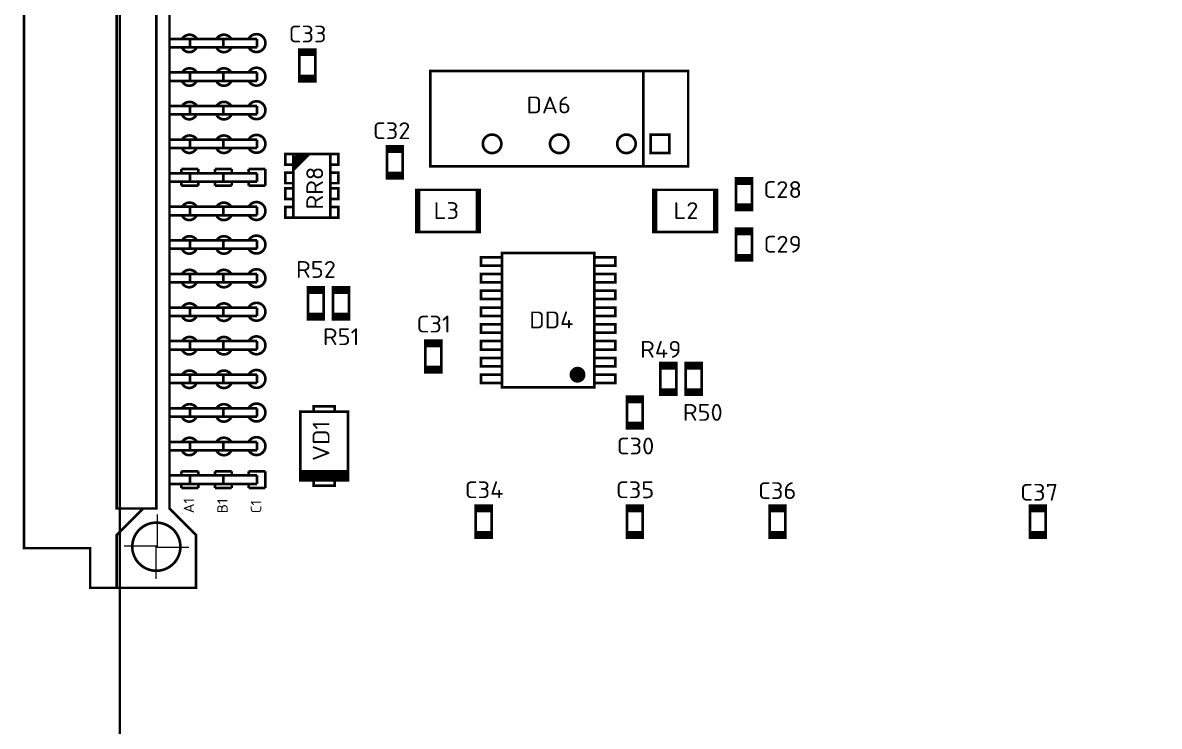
# Model space of a CAD drawing. Header units: millimetres. Extents: x -300 to 586, y -3087 to -2824.
# Drawn here: x -300.4 to -214.5, y -2947 to -2893.8 of the extents above; entities that cross this region are included whole.
import ezdxf
from ezdxf.enums import TextEntityAlignment as Align

# ---------------------------------------------------------------- set-up
doc = ezdxf.new("R2010")
doc.units = ezdxf.units.MM
doc.layers.add('BOARD', color=7, linetype='Continuous', lineweight=35)
doc.layers.add('PP', color=9, linetype='Continuous', lineweight=20)
doc.styles.get("Standard").update_dxf_attribs({"font": 'txt.shx'})

msp = doc.modelspace()

# ---------------------------------------------------------------- linework, layer by layer
at = {"layer": 'BOARD'}
msp.add_lwpolyline([(-136, -3072.25), (-293.074, -3072.25), (-293.074, -2839), (-136, -2839)], dxfattribs=at)
at = {"layer": 'BOARD', "const_width": 0.2}
msp.add_lwpolyline([(-300.314, -2929.5), (-300.314, -2844.5), (-295.314, -2844.5), (-295.314, -2841.5), (-287.314, -2841.5), (-287.314, -2845.5), (-289.314, -2847.5), (-289.314, -2930.5), (-287.314, -2932.5), (-287.314, -2936.5), (-295.314, -2936.5), (-295.314, -2933.5), (-300.314, -2933.5), (-300.314, -2929.5)], dxfattribs=at)
at = {"layer": 'PP'}
for points, const_width in [([(-290.314, -2847.5), (-290.314, -2930.5), (-293.314, -2930.5), (-293.314, -2847.5), (-289.314, -2847.5)], 0.2), ([(-289.361, -2894.982), (-282.694, -2894.982)], 0.2), ([(-287.774, -2894.982), (-287.774, -2895.618)], 0.2), ([(-285.234, -2894.982), (-285.234, -2895.618)], 0.2), ([(-282.694, -2894.982), (-282.694, -2895.618)], 0.2), ([(-282.694, -2895.618), (-289.361, -2895.618)], 0.2), ([(-279.484, -2895.79), (-278.284, -2895.79), (-278.284, -2898.19), (-279.484, -2898.19), (-279.484, -2895.79)], 0.2), ([(-278.284, -2895.99), (-279.484, -2895.99)], 0.2), ([(-279.484, -2896.19), (-278.284, -2896.19)], 0.2), ([(-289.361, -2897.522), (-282.694, -2897.522)], 0.2), ([(-287.774, -2897.522), (-287.774, -2898.158)], 0.2), ([(-285.234, -2897.522), (-285.234, -2898.158)], 0.2), ([(-282.694, -2897.522), (-282.694, -2898.158)], 0.2), ([(-278.284, -2897.79), (-279.484, -2897.79)], 0.2), ([(-269.584, -2897.415), (-250.084, -2897.415), (-250.084, -2904.615), (-269.584, -2904.615), (-269.584, -2897.415)], 0.2), ([(-253.484, -2897.415), (-253.484, -2904.615)], 0.2), ([(-282.694, -2898.158), (-289.361, -2898.158)], 0.2), ([(-278.284, -2897.99), (-279.484, -2897.99)], 0.2), ([(-289.361, -2900.062), (-282.694, -2900.062)], 0.2), ([(-287.774, -2900.062), (-287.774, -2900.698)], 0.2), ([(-285.234, -2900.062), (-285.234, -2900.698)], 0.2), ([(-282.694, -2900.062), (-282.694, -2900.698)], 0.2), ([(-282.694, -2900.698), (-289.361, -2900.698)], 0.2), ([(-289.361, -2902.602), (-282.694, -2902.602)], 0.2), ([(-287.774, -2902.602), (-287.774, -2903.238)], 0.2), ([(-285.234, -2902.602), (-285.234, -2903.238)], 0.2), ([(-282.694, -2902.602), (-282.694, -2903.238)], 0.2), ([(-252.914, -2902.22), (-251.514, -2902.22), (-251.514, -2903.62), (-252.914, -2903.62), (-252.914, -2902.22)], 0.2), ([(-282.694, -2903.238), (-289.361, -2903.238)], 0.2), ([(-279.954, -2903.695), (-277.154, -2903.695), (-277.154, -2908.495), (-279.954, -2908.495), (-279.954, -2903.695), (-280.554, -2903.695), (-280.554, -2904.495), (-279.954, -2904.495), (-279.154, -2903.695)], 0.2), ([(-279.954, -2904.095), (-279.554, -2903.695)], 0.2), ([(-279.954, -2904.295), (-279.354, -2903.695)], 0.2), ([(-279.954, -2904.695), (-278.954, -2903.695)], 0.2), ([(-279.954, -2904.895), (-278.754, -2903.695)], 0.2), ([(-277.154, -2903.695), (-276.554, -2903.695), (-276.554, -2904.495), (-277.154, -2904.495)], 0.2), ([(-272.874, -2905.52), (-272.874, -2903.12), (-271.674, -2903.12), (-271.674, -2905.52), (-272.874, -2905.52), (-272.874, -2905.32), (-271.674, -2905.32), (-271.674, -2905.12), (-272.874, -2905.12)], 0.2), ([(-272.874, -2903.12), (-271.674, -2903.12), (-271.674, -2903.52), (-272.874, -2903.52), (-272.874, -2903.32), (-271.674, -2903.32)], 0.2), ([(-289.361, -2905.142), (-282.694, -2905.142)], 0.2), ([(-288.409, -2904.825), (-287.139, -2904.825)], 0.2), ([(-288.409, -2905.142), (-288.409, -2904.825)], 0.2), ([(-287.774, -2905.142), (-287.774, -2905.778)], 0.2), ([(-287.139, -2904.825), (-287.139, -2905.142)], 0.2), ([(-285.869, -2904.825), (-284.599, -2904.825)], 0.2), ([(-285.869, -2905.142), (-285.869, -2904.825)], 0.2), ([(-285.234, -2905.142), (-285.234, -2905.778)], 0.2), ([(-284.599, -2904.825), (-284.599, -2905.142)], 0.2), ([(-283.329, -2904.825), (-282.059, -2904.825)], 0.2), ([(-283.329, -2905.142), (-283.329, -2904.825)], 0.2), ([(-282.694, -2905.142), (-282.694, -2905.778)], 0.2), ([(-282.059, -2904.825), (-282.059, -2906.095)], 0.2), ([(-279.954, -2905.095), (-280.554, -2905.095), (-280.554, -2905.895), (-279.954, -2905.895)], 0.2), ([(-277.154, -2905.095), (-276.554, -2905.095), (-276.554, -2905.895), (-277.154, -2905.895)], 0.2), ([(-246.464, -2907.93), (-246.464, -2905.53), (-245.264, -2905.53), (-245.264, -2907.93), (-246.464, -2907.93), (-246.464, -2907.73), (-245.264, -2907.73), (-245.264, -2907.53), (-246.464, -2907.53)], 0.2), ([(-246.464, -2905.53), (-245.264, -2905.53), (-245.264, -2905.93), (-246.464, -2905.93), (-246.464, -2905.73), (-245.264, -2905.73)], 0.2), ([(-282.694, -2905.778), (-289.361, -2905.778)], 0.2), ([(-288.409, -2906.095), (-288.409, -2905.778)], 0.2), ([(-287.139, -2906.095), (-288.409, -2906.095)], 0.2), ([(-287.139, -2905.778), (-287.139, -2906.095)], 0.2), ([(-285.869, -2906.095), (-285.869, -2905.778)], 0.2), ([(-284.599, -2906.095), (-285.869, -2906.095)], 0.2), ([(-284.599, -2905.778), (-284.599, -2906.095)], 0.2), ([(-283.329, -2906.095), (-283.329, -2905.778)], 0.2), ([(-282.059, -2906.095), (-283.329, -2906.095)], 0.2), ([(-279.954, -2906.295), (-280.554, -2906.295), (-280.554, -2907.095), (-279.954, -2907.095)], 0.2), ([(-277.154, -2906.295), (-276.554, -2906.295), (-276.554, -2907.095), (-277.154, -2907.095)], 0.2), ([(-265.844, -2909.6), (-270.644, -2909.6), (-270.644, -2906.4), (-265.844, -2906.4), (-265.844, -2909.6)], 0.2), ([(-270.444, -2909.6), (-270.444, -2906.4)], 0.2), ([(-266.044, -2909.6), (-266.044, -2906.4)], 0.2), ([(-247.909, -2909.6), (-252.709, -2909.6), (-252.709, -2906.4), (-247.909, -2906.4), (-247.909, -2909.6)], 0.2), ([(-252.509, -2909.6), (-252.509, -2906.4)], 0.2), ([(-248.109, -2909.6), (-248.109, -2906.4)], 0.2), ([(-289.361, -2907.682), (-282.694, -2907.682)], 0.2), ([(-287.774, -2907.682), (-287.774, -2908.318)], 0.2), ([(-285.234, -2907.682), (-285.234, -2908.318)], 0.2), ([(-282.694, -2907.682), (-282.694, -2908.318)], 0.2), ([(-279.954, -2907.695), (-280.554, -2907.695), (-280.554, -2908.495), (-279.954, -2908.495)], 0.2), ([(-277.154, -2907.695), (-276.554, -2907.695), (-276.554, -2908.495), (-277.154, -2908.495)], 0.2), ([(-282.694, -2908.318), (-289.361, -2908.318)], 0.2), ([(-246.464, -2909.34), (-245.264, -2909.34), (-245.264, -2911.74), (-246.464, -2911.74), (-246.464, -2909.34)], 0.2), ([(-245.264, -2909.54), (-246.464, -2909.54)], 0.2), ([(-246.464, -2909.74), (-245.264, -2909.74)], 0.2), ([(-289.361, -2910.222), (-282.694, -2910.222)], 0.2), ([(-287.774, -2910.222), (-287.774, -2910.858)], 0.2), ([(-285.234, -2910.222), (-285.234, -2910.858)], 0.2), ([(-282.694, -2910.222), (-282.694, -2910.858)], 0.2), ([(-282.694, -2910.858), (-289.361, -2910.858)], 0.2), ([(-264.166, -2912.127), (-265.754, -2912.127), (-265.754, -2911.493), (-264.166, -2911.493)], 0.2), ([(-257.182, -2921.335), (-264.166, -2921.335), (-264.166, -2911.175), (-257.182, -2911.175), (-257.182, -2921.335)], 0.2), ([(-257.182, -2912.127), (-255.594, -2912.127), (-255.594, -2911.493), (-257.182, -2911.493)], 0.2), ([(-245.264, -2911.34), (-246.464, -2911.34)], 0.2), ([(-245.264, -2911.54), (-246.464, -2911.54)], 0.2), ([(-289.361, -2912.762), (-282.694, -2912.762)], 0.2), ([(-287.774, -2912.762), (-287.774, -2913.398)], 0.2), ([(-285.234, -2912.762), (-285.234, -2913.398)], 0.2), ([(-282.694, -2912.762), (-282.694, -2913.398)], 0.2), ([(-264.166, -2913.397), (-265.754, -2913.397), (-265.754, -2912.763), (-264.166, -2912.763)], 0.2), ([(-257.182, -2913.397), (-255.594, -2913.397), (-255.594, -2912.763), (-257.182, -2912.763)], 0.2), ([(-282.694, -2913.398), (-289.361, -2913.398)], 0.2), ([(-278.849, -2916.185), (-277.649, -2916.185), (-277.649, -2913.785), (-278.849, -2913.785), (-278.849, -2916.185)], 0.2), ([(-277.649, -2913.985), (-278.849, -2913.985)], 0.2), ([(-277.649, -2914.185), (-278.849, -2914.185)], 0.2), ([(-276.944, -2916.185), (-275.744, -2916.185), (-275.744, -2913.785), (-276.944, -2913.785), (-276.944, -2916.185)], 0.2), ([(-275.744, -2913.985), (-276.944, -2913.985)], 0.2), ([(-275.744, -2914.185), (-276.944, -2914.185)], 0.2), ([(-264.166, -2914.667), (-265.754, -2914.667), (-265.754, -2914.033), (-264.166, -2914.033)], 0.2), ([(-257.182, -2914.667), (-255.594, -2914.667), (-255.594, -2914.033), (-257.182, -2914.033)], 0.2), ([(-289.361, -2915.302), (-282.694, -2915.302)], 0.2), ([(-282.694, -2915.938), (-289.361, -2915.938)], 0.2), ([(-287.774, -2915.302), (-287.774, -2915.938)], 0.2), ([(-285.234, -2915.302), (-285.234, -2915.938)], 0.2), ([(-282.694, -2915.302), (-282.694, -2915.938)], 0.2), ([(-277.649, -2915.785), (-278.849, -2915.785)], 0.2), ([(-275.744, -2915.785), (-276.944, -2915.785)], 0.2), ([(-264.166, -2915.937), (-265.754, -2915.937), (-265.754, -2915.303), (-264.166, -2915.303)], 0.2), ([(-257.182, -2915.937), (-255.594, -2915.937), (-255.594, -2915.303), (-257.182, -2915.303)], 0.2), ([(-277.649, -2915.985), (-278.849, -2915.985)], 0.2), ([(-275.744, -2915.985), (-276.944, -2915.985)], 0.2), ([(-264.166, -2917.207), (-265.754, -2917.207), (-265.754, -2916.573), (-264.166, -2916.573)], 0.2), ([(-257.182, -2917.207), (-255.594, -2917.207), (-255.594, -2916.573), (-257.182, -2916.573)], 0.2), ([(-289.361, -2917.842), (-282.694, -2917.842)], 0.2), ([(-282.694, -2918.478), (-289.361, -2918.478)], 0.2), ([(-287.774, -2917.842), (-287.774, -2918.478)], 0.2), ([(-285.234, -2917.842), (-285.234, -2918.478)], 0.2), ([(-282.694, -2917.842), (-282.694, -2918.478)], 0.2), ([(-268.759, -2920.21), (-269.959, -2920.21), (-269.959, -2917.81), (-268.759, -2917.81), (-268.759, -2920.21)], 0.2), ([(-269.959, -2918.01), (-268.759, -2918.01)], 0.2), ([(-269.959, -2918.21), (-268.759, -2918.21)], 0.2), ([(-264.166, -2918.477), (-265.754, -2918.477), (-265.754, -2917.843), (-264.166, -2917.843)], 0.2), ([(-257.182, -2918.477), (-255.594, -2918.477), (-255.594, -2917.843), (-257.182, -2917.843)], 0.2), ([(-264.166, -2919.747), (-265.754, -2919.747), (-265.754, -2919.113), (-264.166, -2919.113)], 0.2), ([(-257.182, -2919.747), (-255.594, -2919.747), (-255.594, -2919.113), (-257.182, -2919.113)], 0.2), ([(-268.759, -2919.81), (-269.959, -2919.81)], 0.2), ([(-269.959, -2920.01), (-268.759, -2920.01)], 0.2), ([(-252.179, -2921.9), (-250.979, -2921.9), (-250.979, -2919.5), (-252.179, -2919.5), (-252.179, -2921.9)], 0.2), ([(-250.979, -2919.7), (-252.179, -2919.7)], 0.2), ([(-250.979, -2919.9), (-252.179, -2919.9)], 0.2), ([(-250.274, -2921.9), (-249.074, -2921.9), (-249.074, -2919.5), (-250.274, -2919.5), (-250.274, -2921.9)], 0.2), ([(-249.074, -2919.7), (-250.274, -2919.7)], 0.2), ([(-249.074, -2919.9), (-250.274, -2919.9)], 0.2), ([(-289.361, -2920.382), (-282.694, -2920.382)], 0.2), ([(-282.694, -2921.018), (-289.361, -2921.018)], 0.2), ([(-287.774, -2920.382), (-287.774, -2921.018)], 0.2), ([(-285.234, -2920.382), (-285.234, -2921.018)], 0.2), ([(-282.694, -2920.382), (-282.694, -2921.018)], 0.2), ([(-264.166, -2921.017), (-265.754, -2921.017), (-265.754, -2920.383), (-264.166, -2920.383)], 0.2), ([(-257.182, -2921.017), (-255.594, -2921.017), (-255.594, -2920.383), (-257.182, -2920.383)], 0.2), ([(-250.979, -2921.5), (-252.179, -2921.5)], 0.2), ([(-250.979, -2921.7), (-252.179, -2921.7)], 0.2), ([(-249.074, -2921.5), (-250.274, -2921.5)], 0.2), ([(-249.074, -2921.7), (-250.274, -2921.7)], 0.2), ([(-278.414, -2923.18), (-278.414, -2922.78), (-276.814, -2922.78), (-276.814, -2923.18)], 0.2), ([(-254.719, -2922.04), (-253.519, -2922.04), (-253.519, -2924.44), (-254.719, -2924.44), (-254.719, -2922.04)], 0.2), ([(-253.519, -2922.24), (-254.719, -2922.24)], 0.2), ([(-254.719, -2922.44), (-253.519, -2922.44)], 0.2), ([(-289.361, -2922.922), (-282.694, -2922.922)], 0.2), ([(-282.694, -2923.558), (-289.361, -2923.558)], 0.2), ([(-287.774, -2922.922), (-287.774, -2923.558)], 0.2), ([(-285.234, -2922.922), (-285.234, -2923.558)], 0.2), ([(-282.694, -2922.922), (-282.694, -2923.558)], 0.2), ([(-275.812, -2928.38), (-279.416, -2928.38), (-279.416, -2923.18), (-275.812, -2923.18), (-275.812, -2928.38)], 0.2), ([(-253.519, -2924.04), (-254.719, -2924.04)], 0.2), ([(-253.519, -2924.24), (-254.719, -2924.24)], 0.2), ([(-289.361, -2925.462), (-282.694, -2925.462)], 0.2), ([(-282.694, -2926.098), (-289.361, -2926.098)], 0.2), ([(-287.774, -2925.462), (-287.774, -2926.098)], 0.2), ([(-285.234, -2925.462), (-285.234, -2926.098)], 0.2), ([(-282.694, -2925.462), (-282.694, -2926.098)], 0.2), ([(-289.361, -2928.002), (-282.694, -2928.002)], 0.2), ([(-288.409, -2927.685), (-287.139, -2927.685)], 0.2), ([(-288.409, -2928.002), (-288.409, -2927.685)], 0.2), ([(-287.774, -2928.002), (-287.774, -2928.638)], 0.2), ([(-287.139, -2927.685), (-287.139, -2928.002)], 0.2), ([(-285.869, -2927.685), (-284.599, -2927.685)], 0.2), ([(-285.869, -2928.002), (-285.869, -2927.685)], 0.2), ([(-285.234, -2928.002), (-285.234, -2928.638)], 0.2), ([(-284.599, -2927.685), (-284.599, -2928.002)], 0.2), ([(-283.329, -2927.685), (-282.059, -2927.685)], 0.2), ([(-283.329, -2928.002), (-283.329, -2927.685)], 0.2), ([(-282.694, -2928.002), (-282.694, -2928.638)], 0.2), ([(-282.059, -2927.685), (-282.059, -2928.955)], 0.2), ([(-275.812, -2927.68), (-279.416, -2927.68)], 0.2), ([(-275.812, -2927.78), (-279.416, -2927.78)], 0.2), ([(-275.812, -2927.88), (-279.416, -2927.88)], 0.2), ([(-275.812, -2927.98), (-279.416, -2927.98)], 0.2), ([(-282.694, -2928.638), (-289.361, -2928.638)], 0.2), ([(-288.409, -2928.955), (-288.409, -2928.638)], 0.2), ([(-287.139, -2928.638), (-287.139, -2928.955)], 0.2), ([(-285.869, -2928.955), (-285.869, -2928.638)], 0.2), ([(-284.599, -2928.638), (-284.599, -2928.955)], 0.2), ([(-283.329, -2928.955), (-283.329, -2928.638)], 0.2), ([(-275.812, -2928.08), (-279.416, -2928.08)], 0.2), ([(-275.812, -2928.18), (-279.416, -2928.18)], 0.2), ([(-275.812, -2928.28), (-279.416, -2928.28)], 0.2), ([(-278.414, -2928.38), (-278.414, -2928.78), (-276.814, -2928.78), (-276.814, -2928.18)], 0.2), ([(-287.139, -2928.955), (-288.409, -2928.955)], 0.2), ([(-284.599, -2928.955), (-285.869, -2928.955)], 0.2), ([(-282.059, -2928.955), (-283.329, -2928.955)], 0.2), ([(-291.314, -2930.5), (-293.314, -2932.5), (-293.314, -2936.5)], 0.2), ([(-266.149, -2930.295), (-264.949, -2930.295), (-264.949, -2932.695), (-266.149, -2932.695), (-266.149, -2930.295)], 0.2), ([(-264.949, -2930.495), (-266.149, -2930.495)], 0.2), ([(-254.719, -2930.295), (-253.519, -2930.295), (-253.519, -2932.695), (-254.719, -2932.695), (-254.719, -2930.295)], 0.2), ([(-253.519, -2930.495), (-254.719, -2930.495)], 0.2), ([(-243.924, -2930.295), (-242.724, -2930.295), (-242.724, -2932.695), (-243.924, -2932.695), (-243.924, -2930.295)], 0.2), ([(-242.724, -2930.495), (-243.924, -2930.495)], 0.2), ([(-224.239, -2930.295), (-223.039, -2930.295), (-223.039, -2932.695), (-224.239, -2932.695), (-224.239, -2930.295)], 0.2), ([(-223.039, -2930.495), (-224.239, -2930.495)], 0.2), ([(-290.245, -2930.94), (-290.245, -2933.34), (-290.295, -2933.39), (-290.309, -2933.39), (-290.345, -2933.425), (-290.345, -2935.84)], 0.1), ([(-266.149, -2930.695), (-264.949, -2930.695)], 0.2), ([(-254.719, -2930.695), (-253.519, -2930.695)], 0.2), ([(-243.924, -2930.695), (-242.724, -2930.695)], 0.2), ([(-224.239, -2930.695), (-223.039, -2930.695)], 0.2), ([(-264.949, -2932.295), (-266.149, -2932.295)], 0.2), ([(-253.519, -2932.295), (-254.719, -2932.295)], 0.2), ([(-242.724, -2932.295), (-243.924, -2932.295)], 0.2), ([(-223.039, -2932.295), (-224.239, -2932.295)], 0.2), ([(-264.949, -2932.495), (-266.149, -2932.495)], 0.2), ([(-253.519, -2932.495), (-254.719, -2932.495)], 0.2), ([(-242.724, -2932.495), (-243.924, -2932.495)], 0.2), ([(-223.039, -2932.495), (-224.239, -2932.495)], 0.2), ([(-287.845, -2933.44), (-290.245, -2933.44), (-290.295, -2933.39), (-290.309, -2933.39), (-290.345, -2933.355), (-290.345, -2933.34), (-292.745, -2933.34)], 0.1)]:
    msp.add_lwpolyline(points, dxfattribs=dict(at, const_width=const_width))
for points, const_width in [([(-288.349, -2894.97, -0.548946), (-287.249, -2894.97)], 0.2), ([(-285.749, -2894.97, -0.548946), (-284.649, -2894.97)], 0.2), ([(-283.329, -2894.982, -3.994451), (-283.329, -2895.618)], 0.2), ([(-288.349, -2895.67, 0.663793), (-287.249, -2895.57)], 0.2), ([(-285.733, -2895.696, 0.566199), (-284.649, -2895.67)], 0.2), ([(-288.349, -2897.51, -0.548946), (-287.249, -2897.51)], 0.2), ([(-285.749, -2897.51, -0.548946), (-284.649, -2897.51)], 0.2), ([(-283.329, -2897.522, -3.994451), (-283.329, -2898.158)], 0.2), ([(-288.349, -2898.21, 0.663793), (-287.249, -2898.11)], 0.2), ([(-285.733, -2898.236, 0.566199), (-284.649, -2898.21)], 0.2), ([(-288.349, -2900.05, -0.548946), (-287.249, -2900.05)], 0.2), ([(-285.749, -2900.05, -0.548946), (-284.649, -2900.05)], 0.2), ([(-283.329, -2900.062, -3.994451), (-283.329, -2900.698)], 0.2), ([(-288.349, -2900.75, 0.663793), (-287.249, -2900.65)], 0.2), ([(-285.733, -2900.776, 0.566199), (-284.649, -2900.75)], 0.2), ([(-288.349, -2902.59, -0.548946), (-287.249, -2902.59)], 0.2), ([(-285.749, -2902.59, -0.548946), (-284.649, -2902.59)], 0.2), ([(-283.329, -2902.602, -3.994451), (-283.329, -2903.238)], 0.2), ([(-265.614, -2902.92, -1), (-264.214, -2902.92)], 0.2), ([(-264.214, -2902.92, -1), (-265.614, -2902.92)], 0.2), ([(-260.534, -2902.92, -1), (-259.134, -2902.92)], 0.2), ([(-259.134, -2902.92, -1), (-260.534, -2902.92)], 0.2), ([(-255.454, -2902.92, -1), (-254.054, -2902.92)], 0.2), ([(-254.054, -2902.92, -1), (-255.454, -2902.92)], 0.2), ([(-288.349, -2903.29, 0.663793), (-287.249, -2903.19)], 0.2), ([(-285.733, -2903.316, 0.566199), (-284.649, -2903.29)], 0.2), ([(-288.349, -2907.67, -0.548946), (-287.249, -2907.67)], 0.2), ([(-285.749, -2907.67, -0.548946), (-284.649, -2907.67)], 0.2), ([(-283.329, -2907.682, -3.994451), (-283.329, -2908.318)], 0.2), ([(-288.349, -2908.37, 0.663793), (-287.249, -2908.27)], 0.2), ([(-285.733, -2908.396, 0.566199), (-284.649, -2908.37)], 0.2), ([(-288.349, -2910.21, -0.548946), (-287.249, -2910.21)], 0.2), ([(-285.749, -2910.21, -0.548946), (-284.649, -2910.21)], 0.2), ([(-283.329, -2910.222, -3.994451), (-283.329, -2910.858)], 0.2), ([(-288.349, -2910.91, 0.663793), (-287.249, -2910.81)], 0.2), ([(-285.733, -2910.936, 0.566199), (-284.649, -2910.91)], 0.2), ([(-288.349, -2912.75, -0.548946), (-287.249, -2912.75)], 0.2), ([(-285.749, -2912.75, -0.548946), (-284.649, -2912.75)], 0.2), ([(-283.329, -2912.762, -3.994451), (-283.329, -2913.398)], 0.2), ([(-288.349, -2913.45, 0.663793), (-287.249, -2913.35)], 0.2), ([(-285.733, -2913.476, 0.566199), (-284.649, -2913.45)], 0.2), ([(-288.349, -2915.29, -0.548946), (-287.249, -2915.29)], 0.2), ([(-285.749, -2915.29, -0.548946), (-284.649, -2915.29)], 0.2), ([(-283.329, -2915.302, -3.994451), (-283.329, -2915.938)], 0.2), ([(-288.349, -2915.99, 0.663793), (-287.249, -2915.89)], 0.2), ([(-285.733, -2916.016, 0.566199), (-284.649, -2915.99)], 0.2), ([(-288.349, -2917.83, -0.548946), (-287.249, -2917.83)], 0.2), ([(-285.749, -2917.83, -0.548946), (-284.649, -2917.83)], 0.2), ([(-283.329, -2917.842, -3.994451), (-283.329, -2918.478)], 0.2), ([(-288.349, -2918.53, 0.663793), (-287.249, -2918.43)], 0.2), ([(-285.733, -2918.556, 0.566199), (-284.649, -2918.53)], 0.2), ([(-288.349, -2920.37, -0.548946), (-287.249, -2920.37)], 0.2), ([(-285.749, -2920.37, -0.548946), (-284.649, -2920.37)], 0.2), ([(-283.329, -2920.382, -3.994451), (-283.329, -2921.018)], 0.2), ([(-258.151, -2920.382, 1), (-258.752, -2920.383, 1), (-258.151, -2920.382)], 0.6), ([(-288.349, -2921.07, 0.663793), (-287.249, -2920.97)], 0.2), ([(-285.733, -2921.096, 0.566199), (-284.649, -2921.07)], 0.2), ([(-288.349, -2922.91, -0.548946), (-287.249, -2922.91)], 0.2), ([(-285.749, -2922.91, -0.548946), (-284.649, -2922.91)], 0.2), ([(-283.329, -2922.922, -3.994451), (-283.329, -2923.558)], 0.2), ([(-288.349, -2923.61, 0.663793), (-287.249, -2923.51)], 0.2), ([(-285.733, -2923.636, 0.566199), (-284.649, -2923.61)], 0.2), ([(-288.349, -2925.45, -0.548946), (-287.249, -2925.45)], 0.2), ([(-285.749, -2925.45, -0.548946), (-284.649, -2925.45)], 0.2), ([(-283.329, -2925.462, -3.994451), (-283.329, -2926.098)], 0.2), ([(-288.349, -2926.15, 0.663793), (-287.249, -2926.05)], 0.2), ([(-285.733, -2926.176, 0.566199), (-284.649, -2926.15)], 0.2), ([(-288.489, -2933.39, 0.999945), (-292.13, -2933.39, 1.000055), (-288.489, -2933.39)], 0.2)]:
    msp.add_lwpolyline(points, format="xyb", dxfattribs=dict(at, const_width=const_width))

# ---------------------------------------------------------------- texts
at = {"layer": 'PP', "width": 1.019685}
for s, p in [('C33', (-278.87, -2895.248)), ('DA6', (-260.634, -2900.615)), ('C32', (-272.51, -2902.562)), ('C28', (-242.936, -2907.014)), ('L3', (-268.376, -2908.604)), ('L2', (-250.25, -2908.604)), ('C29', (-242.936, -2911.148)), ('R52', (-278.234, -2913.056)), ('DD4', (-260.426, -2916.872)), ('C31', (-269.33, -2917.19)), ('R51', (-276.326, -2918.144)), ('R49', (-252.158, -2919.098)), ('R50', (-248.978, -2923.868)), ('C30', (-254.066, -2926.412)), ('C34', (-265.514, -2929.719)), ('C35', (-254.098, -2929.719)), ('C36', (-243.349, -2929.783)), ('C37', (-223.538, -2929.91))]:
    msp.add_text(s, height=1.27, dxfattribs=at).set_placement(p, align=Align.CENTER)
for s, p in [('RR8', (-277.694, -2906.27)), ('VD1', (-277.214, -2925.38))]:
    msp.add_text(s, height=1.27, rotation=90, dxfattribs=at).set_placement(p, align=Align.CENTER)
at = {"layer": 'PP'}
for s, p in [('A1', (-287.457, -2930.86)), ('B1', (-284.917, -2930.86)), ('C1', (-282.377, -2930.86))]:
    msp.add_text(s, height=0.787, rotation=90, dxfattribs=at).set_placement(p)

doc.saveas('drawing.dxf')
